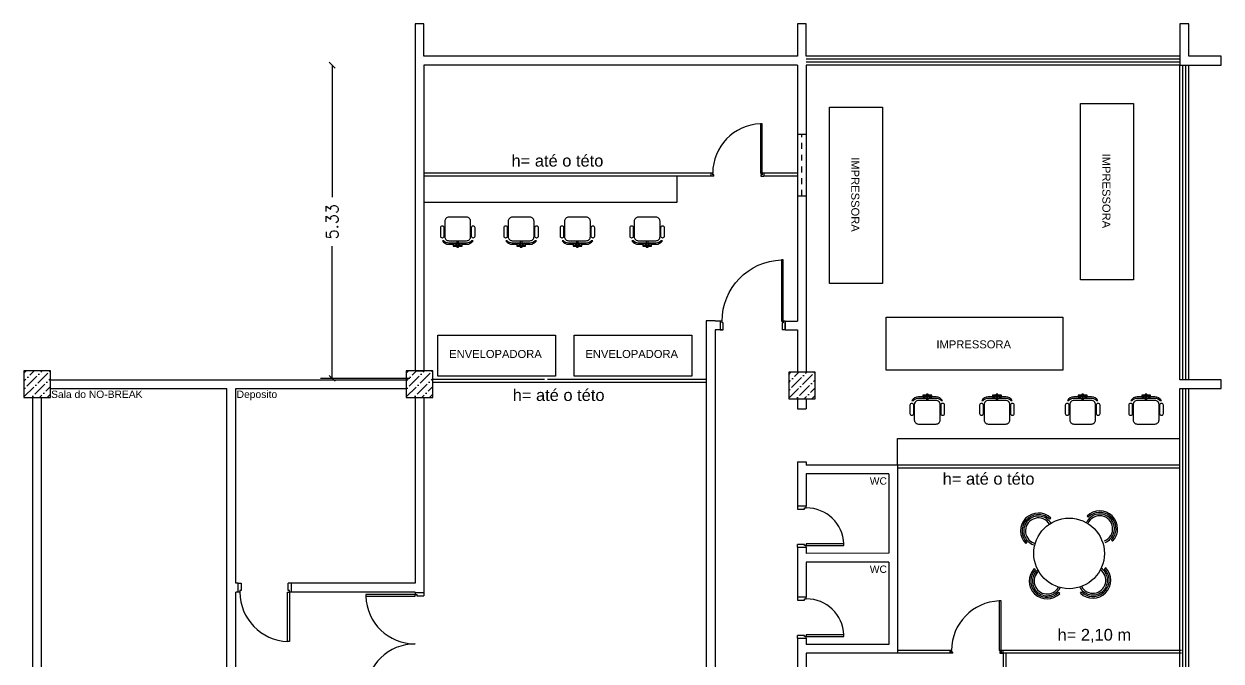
# Model space of a CAD drawing. Extents: x 97.2 to 178.4, y 268.6 to 301.5.
# Drawn here: x 158.03 to 178.38, y 290.51 to 301.34 of the extents above; entities that cross this region are included whole.
import ezdxf

# ---------------------------------------------------------------- set-up
doc = ezdxf.new("R2010")
doc.units = 0
doc.header["$MEASUREMENT"] = 0
doc.linetypes.add('ACAD_ISO03W100', pattern=[30, 12, -18])
doc.layers.get('0').update_dxf_attribs({"linetype": 'CONTINUOUS'})
doc.layers.get('DEFPOINTS').update_dxf_attribs({"linetype": 'CONTINUOUS'})
for name, color, linetype in [('COTA', 4, 'CONTINUOUS'), ('COTAS', 8, 'CONTINUOUS'), ('DIVISORIA', 1, 'CONTINUOUS'), ('FINO', 251, 'CONTINUOUS'), ('IMPRESSORA', 6, 'CONTINUOUS'), ('JANELA-ESQUADRIAS', 11, 'CONTINUOUS'), ('LOGO5', 5, 'CONTINUOUS'), ('MOBIL', 7, 'CONTINUOUS'), ('MOBIL-I', 251, 'CONTINUOUS'), ('PAREDE-ALVENARIA', 7, 'CONTINUOUS'), ('PILAR', 5, 'CONTINUOUS'), ('PISOS', 9, 'CONTINUOUS'), ('VIDRO', 4, 'CONTINUOUS')]:
    doc.layers.add(name, color=color, linetype=linetype)
doc.styles.add('ROMANC', font='romanc')
doc.styles.get("Standard").update_dxf_attribs({"font": 'arial.ttf'})
doc.dimstyles.get("Standard").update_dxf_attribs({"dimscale": 0, "dimtxt": 0.12, "dimasz": 0.1, "dimexe": 0.2, "dimexo": 0.2, "dimgap": 0, "dimtad": 0, "dimzin": 5, "dimdsep": 46, "dimtxsty": 'Standard', "dimblk1": 'OBLIQUE', "dimblk2": 'OBLIQUE', "dimsah": 1, "dimcen": 0.1, "dimadec": 0, "dimazin": 0, "dimtfac": 1, "dimtmove": 0, "dimatfit": 3, "dimldrblk": 'OBLIQUE', "dimfxl": 1, "dimtolj": 1, "dimtzin": 1, "dimarcsym": 0})

# ---------------------------------------------------------------- blocks, each defined once
blk = doc.blocks.new('_OBLIQUE')
at = {"color": 0, "linetype": 'ByBlock'}
blk.add_line((-0.5, -0.5), (0.5, 0.5), dxfattribs=at)
blk = doc.blocks.new('*D144')
at = {"color": 0, "linetype": 'ByBlock'}
for p, q in [((236.646, 265.581), (236.646, 263.334)), ((236.646, 260.256), (236.646, 262.504)), ((237.965, 260.256), (236.446, 260.256))]:
    blk.add_line(p, q, dxfattribs=at)
at = {"layer": 'DEFPOINTS', "color": 0, "linetype": 'ByBlock'}
for p in [(238.207, 265.581), (236.646, 260.256), (238.165, 260.256)]:
    blk.add_point(p, dxfattribs=at)
at = {"color": 0, "linetype": 'ByBlock', "xscale": 0.1, "yscale": 0.1, "zscale": 0.1}
for p, rotation in [((236.646, 265.581), 90), ((236.646, 260.256), 270)]:
    blk.add_blockref('_OBLIQUE', p, dxfattribs=dict(at, rotation=rotation))
at = {"color": 0, "linetype": 'ByBlock', "insert": (236.646, 262.919), "char_height": 0.2, "attachment_point": 5, "rotation": 90, "style": 'ROMANC'}
blk.add_mtext('\\A1;5.33', dxfattribs=at)
blk = doc.blocks.new('A$C44061A03')
at = {"layer": 'IMPRESSORA'}
for p, q in [((0, 0.9), (3, 0.9)), ((0, 0), (0, 0.9)), ((3, 0.9), (3, 0)), ((3, 0), (0, 0))]:
    blk.add_line(p, q, dxfattribs=at)
blk.add_text('IMPRESSORA', height=0.1361, dxfattribs=at).set_placement((0.853, 0.37))
blk = doc.blocks.new('A$C62982410')
at = {"layer": 'IMPRESSORA'}
for p, q in [((0, 0.7), (2, 0.7)), ((0, 0), (0, 0.7)), ((2, 0.7), (2, 0)), ((2, 0), (0, 0))]:
    blk.add_line(p, q, dxfattribs=at)
blk.add_text('ENVELOPADORA', height=0.13609, dxfattribs=at).set_placement((0.193, 0.31))
blk = doc.blocks.new('CAD_SECR')
at = {"layer": 'MOBIL'}
for p, q in [((-0.03, -0.05), (-0.03, -0.03)), ((-0.015, -0.05), (-0.03, -0.05)), ((-0.015, -0.05), (-0.015, -0.03)), ((0.015, -0.05), (0.015, -0.03)), ((0.03, -0.03), (0.015, -0.03)), ((0.03, -0.05), (0.015, -0.05)), ((0.03, -0.05), (0.03, -0.03))]:
    blk.add_line(p, q, dxfattribs=at)
for points in [[(-0.015, -0.11), (-0.15, -0.11, 0.414214), (-0.22, -0.18), (-0.22, -0.44, 0.414214), (-0.15, -0.51), (0.15, -0.51, 0.414214), (0.22, -0.44), (0.22, -0.18, 0.414214), (0.15, -0.11), (0.015, -0.11), (0.015, -0.07), (0.15, -0.07, -0.223888), (0.235, -0.11), (0.26, -0.11, 0.255924), (0.15, -0.05), (0.075, -0.05), (0.075, -0.02), (0.015, -0.015), (0.015, 0), (-0.015, 0), (-0.015, -0.015), (-0.075, -0.02), (-0.075, -0.05), (-0.15, -0.05, 0.255924), (-0.26, -0.11), (-0.235, -0.11, -0.223888), (-0.15, -0.07), (-0.015, -0.07)], [(-0.26, -0.16), (-0.265, -0.16, 0.414214), (-0.295, -0.19), (-0.295, -0.33, 0.414214), (-0.265, -0.36), (-0.26, -0.36, 0.414214), (-0.23, -0.33), (-0.23, -0.19, 0.414214)], [(0.23, -0.19), (0.23, -0.33, 0.414214), (0.26, -0.36), (0.265, -0.36, 0.414214), (0.295, -0.33), (0.295, -0.19, 0.414214), (0.265, -0.16), (0.26, -0.16, 0.414214)]]:
    blk.add_lwpolyline(points, format="xyb", close=True, dxfattribs=at)
blk.add_lwpolyline([(-0.015, -0.03), (-0.03, -0.03)], dxfattribs=at)
at = {"layer": 'MOBIL-I'}
blk.add_line((0.015, -0.015), (-0.015, -0.015), dxfattribs=at)
for points in [[(-0.03, -0.03), (-0.075, -0.03)], [(0.015, -0.03), (-0.015, -0.03)], [(0.075, -0.03), (0.03, -0.03)]]:
    blk.add_lwpolyline(points, dxfattribs=at)
for points in [[(-0.075, -0.05), (-0.03, -0.05, -0.255924)], [(-0.015, -0.05), (0.015, -0.05, -0.255924)], [(0.015, -0.07), (-0.015, -0.07, 0.223888)], [(0.015, -0.11), (-0.015, -0.11, 0.414214)], [(0.03, -0.05), (0.075, -0.05, -0.255924)]]:
    blk.add_lwpolyline(points, format="xyb", dxfattribs=at)
blk = doc.blocks.new('PORT_100')
at = {"layer": 'JANELA-ESQUADRIAS'}
for p, q in [((0, 0), (0.03, 0)), ((0, -0.15), (0, 0)), ((0.03, 0), (0.03, -0.03)), ((1.07, -0.03), (1.07, 0)), ((1.07, 0), (1.1, 0)), ((1.1, 0), (1.1, -0.15)), ((0, -0.15), (0.05, -0.15)), ((0.03, -0.03), (0.05, -0.03)), ((0.05, -0.03), (0.05, -0.15)), ((1.05, -0.03), (1.07, -0.03)), ((1.05, -0.15), (1.05, -0.03)), ((1.1, -0.15), (1.05, -0.15))]:
    blk.add_line(p, q, dxfattribs=at)
blk.add_lwpolyline([(0.03, 0), (0.03, 1.04), (0.06, 1.04), (0.06, 0)], close=True, dxfattribs=at)
at = {"layer": 'PAREDE-ALVENARIA'}
for p, q in [((0, 0), (0, -0.15)), ((1.1, 0), (1.1, -0.15))]:
    blk.add_line(p, q, dxfattribs=at)
at = {"layer": 'PISOS'}
blk.add_arc((0.03, 0), 1.04, 360, 88.3477, dxfattribs=at)
blk = doc.blocks.new('A$C6A08318C')
at = {"layer": 'PILAR'}
h = blk.add_hatch(dxfattribs=at)
h.set_pattern_fill('ANSI36', color=256, scale=0.03, angle=360, style=0)
h.set_pattern_definition([(45, (-136.90419, -265.30545), (0.05051394, 0.185217782), [0.238125, -0.047625, 0, -0.047625])])
h.paths.add_polyline_path([(0, 22.85), (0, 22.4), (0.45, 22.4), (0.45, 22.85)])
h = blk.add_hatch(dxfattribs=at)
h.set_pattern_fill('ANSI36', color=256, scale=0.03, angle=360, style=0)
h.set_pattern_definition([(45, (-130.40419, -265.30545), (0.05051394, 0.185217782), [0.238125, -0.047625, 0, -0.047625])])
h.paths.add_polyline_path([(6.5, 22.85), (6.5, 22.4), (6.95, 22.4), (6.95, 22.85)])
h = blk.add_hatch(dxfattribs=at)
h.set_pattern_fill('ANSI36', color=256, scale=0.03, angle=360, style=0)
h.set_pattern_definition([(45, (-123.90419, -265.32809), (0.05051394, 0.185217782), [0.238125, -0.047625, 0, -0.047625])])
h.paths.add_polyline_path([(13, 22.827), (13, 22.377), (13.45, 22.377), (13.45, 22.827)])
at = {"layer": 'COTA'}
for p, q in [((13.15, 26.877), (13.3, 26.877)), ((13.15, 25.827), (13.3, 25.827))]:
    blk.add_line(p, q, dxfattribs=at)
at = {"layer": 'COTA', "linetype": 'ACAD_ISO03W100', "ltscale": 0.005}
blk.add_line((13.225, 25.827), (13.225, 26.877), dxfattribs=at)
at = {"layer": 'DIVISORIA'}
for p, q in [((12.549, 26.182), (12.529, 26.182)), ((12.529, 26.182), (12.529, 26.162)), ((12.529, 26.162), (12.579, 26.162)), ((12.549, 26.212), (12.549, 26.182)), ((12.579, 26.212), (12.549, 26.212)), ((12.579, 26.212), (12.579, 26.162)), ((19.65, 21.25), (14.85, 21.25)), ((19.65, 21.2), (14.85, 21.2)), ((15.74, 18.1), (14.85, 18.1)), ((15.74, 18.05), (14.85, 18.05)), ((19.68, 18.1), (16.58, 18.1)), ((16.61, 18.07), (16.59, 18.07)), ((16.59, 18.07), (16.59, 18.05)), ((16.59, 18.05), (16.64, 18.05)), ((19.68, 18.05), (16.59, 18.05)), ((16.61, 18.1), (16.61, 18.07)), ((16.64, 18.1), (16.61, 18.1)), ((16.64, 18.1), (16.64, 18.05))]:
    blk.add_line(p, q, dxfattribs=at)
at = {"layer": 'DIVISORIA', "linetype": 'ACAD_ISO03W100'}
for p, q in [((16.65, 14.97), (16.65, 18.05)), ((16.7, 14.97), (16.7, 18.05))]:
    blk.add_line(p, q, dxfattribs=at)
at = {"layer": 'DIVISORIA'}
for points in [[(12.549, 26.212), (12.549, 27.052), (12.519, 27.052), (12.519, 26.212)], [(16.61, 18.1), (16.61, 18.94), (16.58, 18.94), (16.58, 18.1)]]:
    blk.add_lwpolyline(points, close=True, dxfattribs=at)
at = {"layer": 'FINO'}
for p, q in [((11.1, 26.162), (11.1, 25.712)), ((11.1, 25.712), (6.8, 25.712)), ((14.85, 21.25), (14.85, 21.7)), ((14.85, 21.7), (19.65, 21.7))]:
    blk.add_line(p, q, dxfattribs=at)
at = {"layer": 'JANELA-ESQUADRIAS'}
for p, q in [((11.679, 26.212), (11.679, 26.162)), ((11.709, 26.212), (11.679, 26.212)), ((11.729, 26.162), (11.679, 26.162)), ((11.709, 26.182), (11.709, 26.212)), ((11.729, 26.182), (11.709, 26.182)), ((11.729, 26.162), (11.729, 26.182)), ((13.15, 20.552), (13.15, 20.502)), ((13.3, 20.552), (13.15, 20.552)), ((13.15, 20.502), (13.27, 20.502)), ((13.27, 20.502), (13.27, 20.522)), ((13.27, 20.522), (13.3, 20.522)), ((13.3, 20.522), (13.3, 20.552)), ((13.27, 19.902), (13.15, 19.902)), ((13.15, 19.852), (13.15, 19.902)), ((13.15, 19.852), (13.3, 19.852)), ((13.27, 19.882), (13.27, 19.902)), ((13.3, 19.882), (13.27, 19.882)), ((13.3, 19.852), (13.3, 19.882)), ((3.642, 19.09), (3.642, 19.24)), ((3.642, 19.24), (3.692, 19.24)), ((3.642, 19.09), (3.642, 19.24)), ((3.642, 19.24), (3.692, 19.24)), ((3.692, 19.24), (3.692, 19.12)), ((3.692, 19.24), (3.692, 19.12)), ((4.542, 19.24), (4.492, 19.24)), ((4.492, 19.12), (4.492, 19.24)), ((4.542, 19.24), (4.492, 19.24)), ((4.492, 19.12), (4.492, 19.24)), ((4.542, 19.24), (4.542, 19.09)), ((4.542, 19.24), (4.542, 19.09)), ((3.672, 19.09), (3.642, 19.09)), ((3.672, 19.09), (3.642, 19.09)), ((3.672, 19.12), (3.672, 19.09)), ((3.692, 19.12), (3.672, 19.12)), ((3.672, 19.12), (3.672, 19.09)), ((3.692, 19.12), (3.672, 19.12)), ((4.512, 19.12), (4.492, 19.12)), ((4.512, 19.12), (4.492, 19.12)), ((4.512, 19.09), (4.512, 19.12)), ((4.512, 19.09), (4.512, 19.12)), ((4.542, 19.09), (4.512, 19.09)), ((4.542, 19.09), (4.512, 19.09)), ((6.8, 19.079), (6.65, 19.079)), ((6.65, 19.079), (6.65, 19.049)), ((6.65, 19.049), (6.68, 19.049)), ((6.68, 19.049), (6.68, 19.029)), ((6.68, 19.029), (6.8, 19.029)), ((6.8, 19.079), (6.8, 19.029)), ((13.3, 19.005), (13.15, 19.005)), ((13.15, 19.005), (13.15, 18.955)), ((13.15, 18.955), (13.27, 18.955)), ((13.27, 18.975), (13.3, 18.975)), ((13.27, 18.955), (13.27, 18.975)), ((13.3, 18.975), (13.3, 19.005)), ((13.15, 18.305), (13.15, 18.355)), ((13.27, 18.355), (13.15, 18.355)), ((13.27, 18.335), (13.27, 18.355)), ((13.3, 18.335), (13.27, 18.335)), ((13.3, 18.305), (13.3, 18.335)), ((13.15, 18.305), (13.3, 18.305)), ((15.74, 18.1), (15.74, 18.05)), ((15.77, 18.1), (15.74, 18.1)), ((15.79, 18.05), (15.74, 18.05)), ((15.77, 18.07), (15.77, 18.1)), ((15.79, 18.07), (15.77, 18.07)), ((15.79, 18.05), (15.79, 18.07))]:
    blk.add_line(p, q, dxfattribs=at)
for points in [[(13.3, 19.882), (13.94, 19.882), (13.94, 19.912), (13.3, 19.912)], [(4.512, 19.09), (4.512, 18.25), (4.482, 18.25), (4.482, 19.09)], [(4.512, 19.09), (4.512, 18.25), (4.482, 18.25), (4.482, 19.09)], [(6.65, 19.049), (5.81, 19.049), (5.81, 19.019), (6.65, 19.019)], [(13.3, 18.335), (13.94, 18.335), (13.94, 18.365), (13.3, 18.365)]]:
    blk.add_lwpolyline(points, close=True, dxfattribs=at)
at = {"layer": 'LOGO5', "color": 1}
for p, q in [((11.709, 26.212), (6.8, 26.212)), ((11.729, 26.162), (6.8, 26.162)), ((13.15, 26.212), (12.579, 26.212)), ((13.15, 26.162), (12.579, 26.162)), ((8.85, 22.702), (6.965, 22.702)), ((11.6, 22.652), (6.965, 22.652)), ((11.6, 22.702), (8.9, 22.702))]:
    blk.add_line(p, q, dxfattribs=at)
at = {"layer": 'MOBIL'}
for p, q in [((17.096, 20.332), (17.076, 20.351)), ((18.074, 20.383), (18.093, 20.364)), ((18.442, 20.365), (18.461, 20.385)), ((18.457, 20.353), (18.476, 20.372)), ((18.477, 20.333), (18.495, 20.352)), ((17.047, 20.284), (17.027, 20.303)), ((17.06, 20.3), (17.04, 20.319)), ((17.08, 20.319), (17.06, 20.338)), ((17.457, 20.348), (17.438, 20.329)), ((18.489, 20.317), (18.508, 20.337)), ((18.506, 19.956), (18.487, 19.975)), ((17.03, 19.916), (17.049, 19.935)), ((17.175, 19.49), (17.194, 19.472)), ((18.386, 19.505), (18.367, 19.487)), ((17.192, 19.129), (17.173, 19.11)), ((18.369, 19.137), (18.388, 19.119)), ((17.204, 19.114), (17.186, 19.094)), ((17.224, 19.094), (17.205, 19.074)), ((17.239, 19.081), (17.22, 19.061)), ((17.607, 19.064), (17.588, 19.082)), ((17.959, 19.073), (17.978, 19.092)), ((18.32, 19.09), (18.34, 19.071)), ((18.336, 19.103), (18.355, 19.084)), ((18.356, 19.122), (18.376, 19.103))]:
    blk.add_line(p, q, dxfattribs=at)
at = {"layer": 'MOBIL', "color": 134}
blk.add_line((17.095, 19.977), (17.095, 19.977), dxfattribs=at)
at = {"layer": 'MOBIL'}
for centre, radius, start, end in [((17.245, 20.131), 0.304, 45.7426, 225), ((17.245, 20.131), 0.277, 45.7426, 127.4996), ((17.245, 20.131), 0.25, 31.6818, 126.5706), ((18.288, 20.168), 0.25, 52.2022, 155.5462), ((18.288, 20.168), 0.304, 315.7426, 135), ((18.288, 20.168), 0.277, 51.5942, 135), ((18.288, 20.168), 0.25, 41.1911, 47.6067), ((18.288, 20.168), 0.277, 41.6623, 47.4499), ((17.245, 20.131), 0.277, 141.5942, 225), ((17.245, 20.131), 0.25, 142.2022, 250.7613), ((17.245, 20.131), 0.277, 131.6623, 137.4499), ((17.245, 20.131), 0.25, 131.1911, 137.6067), ((18.288, 20.168), 0.25, 291.0509, 36.5706), ((18.288, 20.168), 0.277, 315.7426, 37.4996), ((17.393, 19.278), 0.304, 135.7426, 315), ((17.393, 19.278), 0.277, 135.7426, 217.4996), ((17.393, 19.278), 0.25, 129.2495, 216.5706), ((18.171, 19.291), 0.304, 225.7426, 45), ((18.171, 19.291), 0.25, 322.2022, 55.7531), ((18.171, 19.291), 0.277, 321.5942, 45), ((17.393, 19.278), 0.25, 232.2022, 333.6707), ((18.171, 19.291), 0.25, 207.1581, 306.5706), ((17.393, 19.278), 0.277, 221.6623, 227.4499), ((17.393, 19.278), 0.25, 221.1911, 227.6067), ((17.393, 19.278), 0.277, 231.5942, 315), ((18.171, 19.291), 0.277, 225.7426, 307.4996), ((18.171, 19.291), 0.25, 311.1911, 317.6067), ((18.171, 19.291), 0.277, 311.6623, 317.4499)]:
    blk.add_arc(centre, radius, start, end, dxfattribs=at)
at = {"layer": 'MOBIL-I'}
blk.add_circle((17.767, 19.748), 0.6, dxfattribs=at)
for centre, radius, start, end in [((17.245, 20.131), 0.22, 31.5745, 250.7034), ((17.245, 20.131), 0.277, 127.4996, 131.6623), ((18.288, 20.168), 0.22, 291.1088, 156.3949), ((18.288, 20.168), 0.25, 47.6067, 52.2022), ((18.288, 20.168), 0.277, 47.4499, 51.5942), ((18.288, 20.168), 0.277, 37.4996, 41.6623), ((17.245, 20.131), 0.277, 137.4499, 141.5942), ((17.245, 20.131), 0.25, 137.6067, 142.2022), ((17.245, 20.131), 0.25, 126.5706, 131.1911), ((18.288, 20.168), 0.25, 36.5706, 41.1911), ((17.393, 19.278), 0.22, 130.66, 332.2602), ((18.171, 19.291), 0.22, 208.2511, 54.66), ((17.393, 19.278), 0.25, 216.5706, 221.1911), ((18.171, 19.291), 0.25, 317.6067, 322.2022), ((17.393, 19.278), 0.277, 217.4996, 221.6623), ((17.393, 19.278), 0.277, 227.4499, 231.5942), ((17.393, 19.278), 0.25, 227.6067, 232.2022), ((18.171, 19.291), 0.25, 306.5706, 311.1911), ((18.171, 19.291), 0.277, 307.4996, 311.6623), ((18.171, 19.291), 0.277, 317.4499, 321.5942)]:
    blk.add_arc(centre, radius, start, end, dxfattribs=at)
at = {"layer": 'PAREDE-ALVENARIA'}
for p, q in [((13.15, 28.2), (6.8, 28.2)), ((19.65, 28.2), (13.3, 28.2)), ((6.65, 28.05), (6.65, 22.85)), ((6.8, 28.05), (6.8, 22.85)), ((13.15, 28.05), (6.8, 28.05)), ((13.15, 28.05), (13.15, 23.697)), ((19.65, 28.05), (13.3, 28.05)), ((13.3, 28.05), (13.3, 22.827)), ((19.65, 22.7), (19.65, 28.05)), ((19.8, 22.7), (19.8, 28.05)), ((11.75, 23.7), (11.598, 23.7)), ((11.6, 23.7), (11.6, 22.55)), ((11.75, 23.7), (11.75, 23.697)), ((11.838, 23.697), (11.75, 23.697)), ((12.938, 23.697), (13.15, 23.697)), ((11.888, 23.547), (11.75, 23.547)), ((11.75, 23.547), (11.75, 20.932)), ((12.938, 23.547), (13.15, 23.547)), ((13.15, 23.547), (13.15, 23.5)), ((13.15, 23.5), (13.15, 22.827)), ((6.65, 22.85), (6.8, 22.85)), ((0.451, 22.7), (6.5, 22.7)), ((20.35, 22.7), (19.65, 22.7)), ((20.35, 22.55), (20.35, 22.7)), ((0.15, 17.35), (0.15, 22.4)), ((0.3, 17.35), (0.3, 22.4)), ((0.451, 22.55), (3.45, 22.55)), ((3.45, 16.2), (3.45, 22.55)), ((3.6, 19.24), (3.6, 22.55)), ((3.6, 22.55), (6.5, 22.55)), ((6.65, 22.4), (6.65, 19.24)), ((6.8, 22.4), (6.8, 19.079)), ((11.6, 22.55), (11.6, 16.877)), ((19.65, 17.2), (19.65, 22.55)), ((19.65, 22.55), (20.35, 22.55)), ((19.8, 17.2), (19.8, 22.55)), ((13.15, 22.377), (13.15, 22.205)), ((13.15, 22.205), (13.3, 22.205)), ((13.3, 22.377), (13.3, 22.205)), ((13.15, 21.307), (13.15, 20.932)), ((13.15, 21.307), (13.3, 21.307)), ((13.3, 21.307), (13.3, 21.25)), ((14.85, 21.25), (13.3, 21.25)), ((14.85, 21.25), (14.85, 18.05)), ((14.7, 21.1), (13.3, 21.1)), ((13.3, 21.1), (13.3, 20.552)), ((14.7, 21.1), (14.7, 19.75)), ((11.75, 20.932), (11.75, 16.877)), ((13.15, 20.932), (13.15, 20.552)), ((13.15, 19.852), (13.15, 19.005)), ((13.3, 19.852), (13.3, 19.747)), ((14.7, 19.75), (13.3, 19.747)), ((14.7, 19.6), (13.3, 19.6)), ((13.3, 19.6), (13.3, 19.005)), ((14.7, 19.6), (14.7, 18.2)), ((3.642, 19.24), (3.6, 19.24)), ((3.642, 19.24), (3.6, 19.24)), ((6.65, 19.24), (4.542, 19.24)), ((6.65, 19.24), (4.542, 19.24)), ((3.642, 19.09), (3.6, 19.09)), ((3.6, 16.2), (3.6, 19.09)), ((3.642, 19.09), (3.6, 19.09)), ((6.65, 19.09), (4.542, 19.09)), ((6.65, 19.09), (4.542, 19.09)), ((6.65, 19.09), (6.65, 19.079)), ((13.15, 18.305), (13.15, 17.327)), ((13.3, 18.305), (13.3, 18.2)), ((14.7, 18.2), (13.3, 18.2)), ((14.85, 18.05), (13.3, 18.05)), ((13.3, 18.05), (13.3, 17.327))]:
    blk.add_line(p, q, dxfattribs=at)
for points in [[(6.8, 28.2), (6.8, 28.75), (6.65, 28.75), (6.65, 28.05)], [(13.3, 28.2), (13.3, 28.75), (13.15, 28.75), (13.15, 28.2)], [(19.8, 28.2), (19.8, 28.75), (19.65, 28.75), (19.65, 28.05), (19.8, 28.05)], [(19.65, 28.2), (19.65, 28.05)], [(19.65, 28.05), (20.35, 28.05), (20.35, 28.2), (19.8, 28.2)]]:
    blk.add_lwpolyline(points, dxfattribs=at)
blk.add_lwpolyline([(13.15, 28.05), (13.15, 28.05)], close=True, dxfattribs=at)
at = {"layer": 'PILAR'}
for points in [[(0, 22.4), (0.45, 22.4), (0.45, 22.85), (0, 22.85)], [(6.5, 22.4), (6.95, 22.4), (6.95, 22.85), (6.5, 22.85)], [(13, 22.377), (13.45, 22.377), (13.45, 22.827), (13, 22.827)]]:
    blk.add_lwpolyline(points, close=True, dxfattribs=at)
at = {"layer": 'PISOS'}
for centre, radius, start, end in [((12.549, 26.212), 0.84, 92.0454, 180), ((13.3, 19.882), 0.64, 2.6838, 90), ((4.512, 19.09), 0.84, 180, 267.9546), ((4.512, 19.09), 0.84, 180, 267.9546), ((6.65, 19.049), 0.84, 182.0454, 270), ((13.3, 18.335), 0.64, 2.6838, 90), ((16.61, 18.1), 0.84, 92.0454, 180), ((6.65, 17.369), 0.84, 90, 177.9546)]:
    blk.add_arc(centre, radius, start, end, dxfattribs=at)
at = {"layer": 'VIDRO'}
for p, q in [((19.65, 28.15), (13.3, 28.15)), ((19.65, 28.1), (13.3, 28.1)), ((19.7, 22.7), (19.7, 28.05)), ((19.75, 22.7), (19.75, 28.05)), ((19.7, 17.2), (19.7, 22.55)), ((19.75, 17.2), (19.75, 22.55))]:
    blk.add_line(p, q, dxfattribs=at)
at = {"layer": 'COTA', "linetype": 'ACAD_ISO03W100', "xscale": -1}
blk.add_blockref('PORT_100', (12.938, 23.697), dxfattribs=at)
at = {"layer": 'COTA', "linetype": 'ACAD_ISO03W100'}
for p in [(7.036, 22.761), (9.352, 22.761)]:
    blk.add_blockref('A$C62982410', p, dxfattribs=at)
at = {"layer": 'LOGO5', "rotation": 270}
for p in [(13.694, 27.337), (17.963, 27.399)]:
    blk.add_blockref('A$C44061A03', p, dxfattribs=at)
at = {"layer": 'LOGO5'}
blk.add_blockref('A$C44061A03', (14.659, 22.864), dxfattribs=at)
at = {"layer": 'MOBIL-I'}
for p, rotation in [((7.374, 24.954), 179.9999999999999), ((8.452, 24.954), 179.9999999999999), ((9.409, 24.954), 179.9999999999999), ((10.594, 24.954), 179.9999999999999), ((15.356, 22.458), 359.9999999999999), ((16.541, 22.458), 359.9999999999999), ((17.998, 22.458), 359.9999999999999), ((19.076, 22.458), 359.9999999999999)]:
    blk.add_blockref('CAD_SECR', p, dxfattribs=dict(at, rotation=rotation))
at = {"layer": 'COTA', "color": 0, "linetype": 'ACAD_ISO03W100', "char_height": 0.2, "attachment_point": 1}
for s, insert, width in [('h= até o této', (8.289, 26.525), 1.59677), ('h= até o této', (8.309, 22.54), 1.59677), ('h= até o této', (15.618, 21.117), 1.59677), ('h= 2,10 m', (17.571, 18.465), 1.34993)]:
    blk.add_mtext(s, dxfattribs=dict(at, insert=insert, width=width))
at = {"layer": 'PAREDE-ALVENARIA'}
for s, height, p in [('Sala do NO-BREAK', 0.12509, (0.462, 22.391)), ('Deposito', 0.1251, (3.616, 22.391)), ('WC', 0.1251, (14.379, 20.917)), ('WC', 0.1251, (14.379, 19.417))]:
    blk.add_text(s, height=height, dxfattribs=at).set_placement(p)
at = {"layer": 'COTA'}
dim = blk.add_linear_dim(base=(5.23899, 22.72504), p1=(6.8, 28.05), p2=(6.75799, 22.72504), angle=90, dimstyle='Standard', override={"dimscale": 1, "dimse1": 1, "dimtmove": 1}, dxfattribs=at)
dim.commit()
dim.dimension.update_dxf_attribs({"geometry": '*D144', "text_midpoint": (5.23899, 25.38752), "insert": (-231.40653, -237.53139)})

msp = doc.modelspace()

# ---------------------------------------------------------------- block references
at = {"layer": 'COTAS'}
msp.add_blockref('A$C6A08318C', (158.03, 272.588), dxfattribs=at)

doc.saveas('drawing.dxf')
